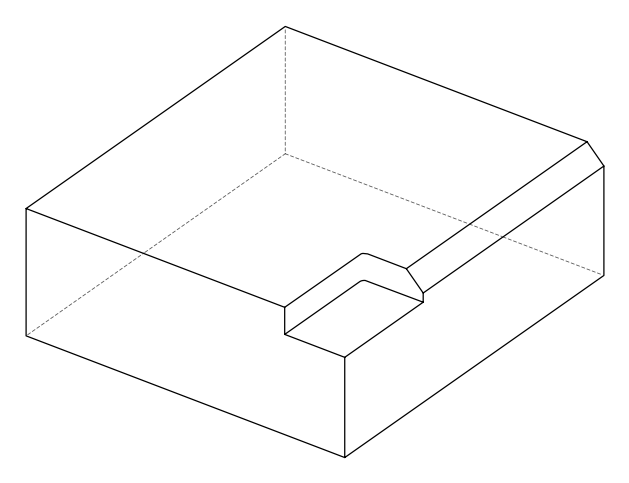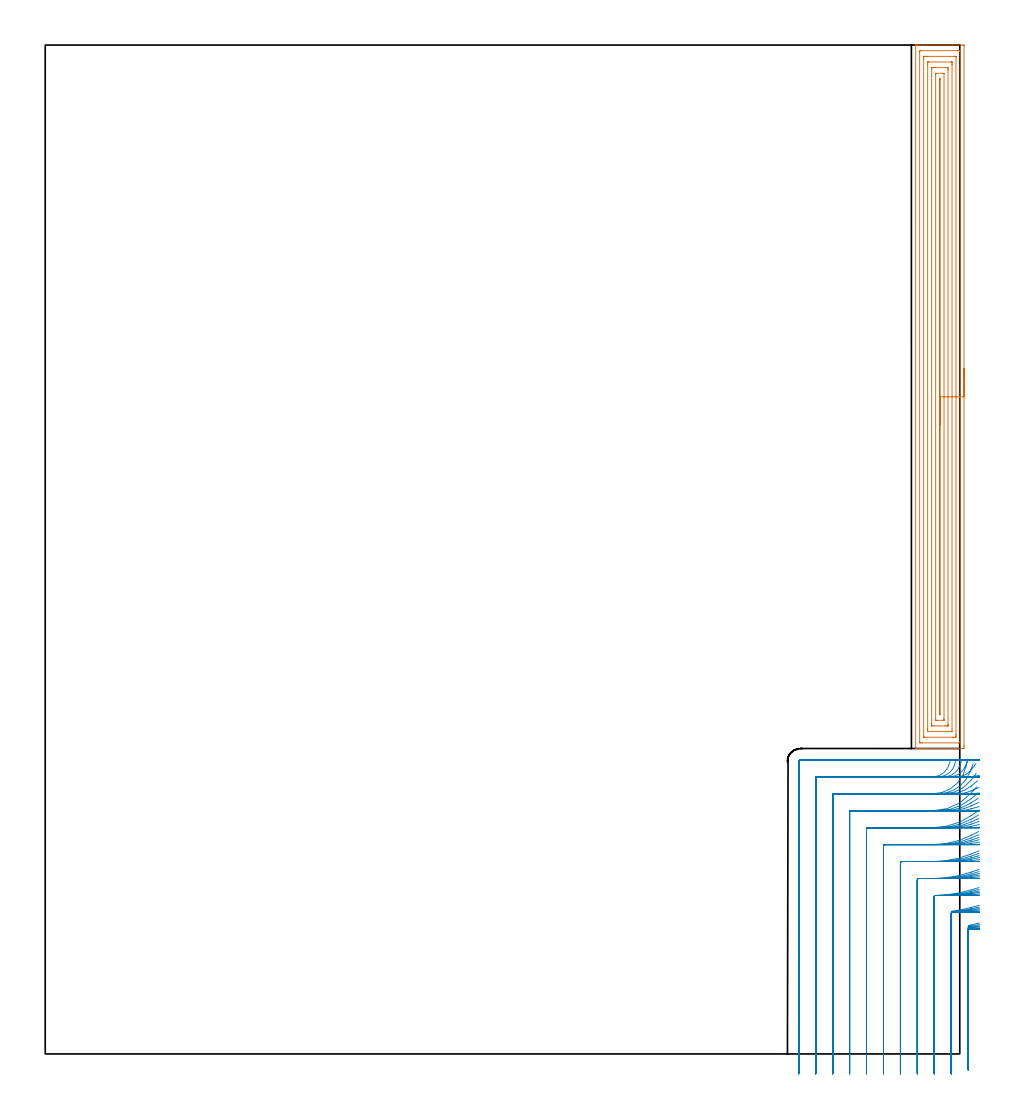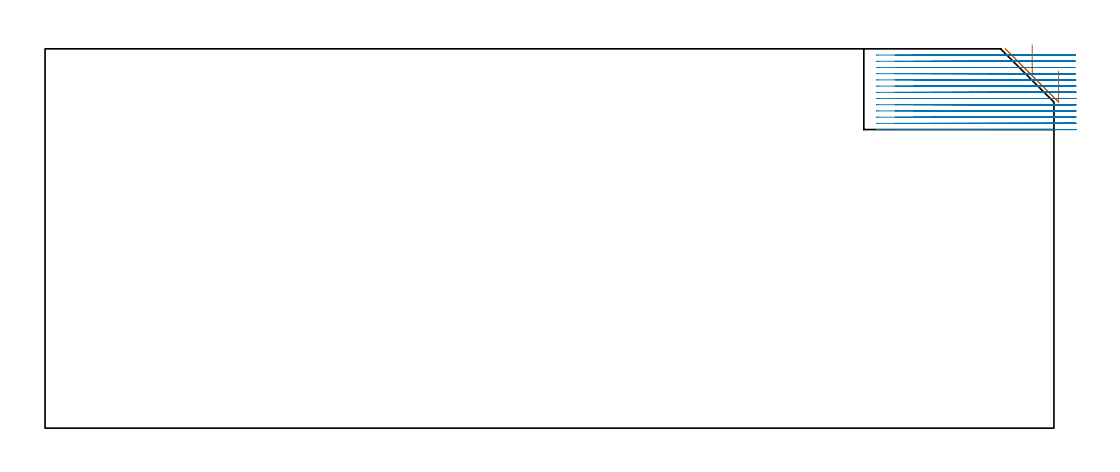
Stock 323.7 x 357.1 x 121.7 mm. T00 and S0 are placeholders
(PLAN: 2 operations, 1 tool changes, 50.5 min)
(1 AREA_MILL | FG_CHAMFER_SURFACE | UGT0205_001 | 14.13 min | 37510 mm3)
(2 MILL_CORNER_NOTCH_RECTANGULAR | CORNER_NOTCH_RECTANGULAR | NXT0201_009 | Follow Part, ap 2, ae 75% | 36.42 min | 169570 mm3)
(TOOL UGT0205_001 | Chamfer Mill 20 x 3 x 45 deg. | D20 FL50 Z2)
(TOOL NXT0201_009 | ENDMILL 8mm [2P460-0800-NA 1630] | D8 FL26 Z6)
(OP 1 AREA_MILL)
G17 G21 G94 G90
T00 M6
G54
G17 G0 G90 X325.2 Y242.6 S1061 M3
G43 Z131.7 H0
Z114.6
G94 G1 Y242.562 Z113.728 F250.
Y242.448 Z112.864
Y242.259 Z112.012
Y241.997 Z111.18
Y241.663 Z110.374
Y241.26 Z109.6
Y240.792 Z108.864
Y240.26 Z108.172
Y239.671 Z107.529
Y239.028 Z106.94
Y238.336 Z106.408
Y237.6 Z105.94
Y236.826 Z105.537
Y236.02 Z105.203
Y235.188 Z104.941
Y234.337 Z104.752
Y233.472 Z104.638
Y232.6 Z104.6
Y109.071
X325.199 Y108.732 Z104.601
X325.194 Y108.182 Z104.604
X325.192 Y108.108 Z104.606
X324.648 Y108.1 Z105.15
X311.318 Z118.477
X309.908 Z119.888
X309.541 Z120.254
X308.806 Z120.994
X308.556 Z121.243
X308.143 Y108.107 Z121.649
X308.103 Y108.11 Z121.688
X308.1 Y108.285 Z121.7
Y356.915
X308.103 Y357.091 Z121.688
X308.144 Y357.1 Z121.647
X308.556 Z121.243
X308.806 Z120.994
X309.541 Z120.254
X310.797 Z119.
X312.207 Z117.589
X324.648 Z105.15
X324.91 Y357.098 Z104.887
X325.192 Y357.09 Z104.606
X325.199 Y356.807 Z104.599
X325.2 Y232.6 Z104.6
X323.786 Z106.014
X323.785 Y110.521 Z106.015
Y110.495
X323.759 Y110.11 Z106.041
X323.287 Y110.101 Z106.513
X310.429 Y110.1 Z119.371
X309.958 Y110.101 Z119.842
X309.541 Y110.11 Z120.259
X309.516 Y110.521 Z120.284
X309.515 Y110.547 Z120.285
Y354.679
Y354.705
X309.541 Y355.09 Z120.259
X310.013 Y355.099 Z119.787
X322.871 Y355.1 Z106.929
X323.342 Y355.099 Z106.458
X323.759 Y355.09 Z106.041
X323.784 Y354.679 Z106.016
X323.785 Y354.653 Z106.015
X323.786 Y232.6 Z106.014
X322.372 Z107.428
X322.371 Y113.204 Z107.429
X322.37 Y112.813 Z107.43
X322.367 Y112.31 Z107.433
X322.365 Y112.123 Z107.435
X322.183 Y112.107 Z107.617
X321.982 Y112.104 Z107.818
X321.301 Y112.1 Z108.499
X321.093 Z108.707
X311.318 Y112.101 Z118.482
X311.11 Y112.105 Z118.69
X310.972 Y112.11 Z118.828
X310.935 Y112.114 Z118.865
X310.933 Y112.132 Z118.867
X310.931 Y112.179 Z118.869
X310.929 Y112.31 Z118.871
Y351.996
X310.93 Y352.387 Z118.87
X310.933 Y352.891 Z118.867
X310.935 Y353.077 Z118.865
X311.117 Y353.093 Z118.683
X311.318 Y353.096 Z118.482
X311.999 Y353.1 Z117.801
X312.207 Z117.593
X321.982 Y353.099 Z107.818
X322.19 Y353.096 Z107.61
X322.328 Y353.09 Z107.472
X322.365 Y353.087 Z107.435
X322.367 Y353.068 Z107.433
X322.369 Y353.021 Z107.431
X322.371 Y352.891 Z107.429
X322.372 Y232.6 Z107.428
X320.957 Z108.843
Y114.993
X320.953 Y114.239 Z108.847
X320.95 Y114.129 Z108.85
X320.947 Y114.11 Z108.853
X320.925 Y114.107 Z108.875
X320.87 Y114.104 Z108.93
X320.648 Y114.101 Z109.152
X312.651 Z117.149
X312.43 Y114.103 Z117.37
X312.376 Y114.107 Z117.424
X312.353 Y114.11 Z117.447
X312.35 Y114.124 Z117.45
X312.348 Y114.199 Z117.452
X312.343 Y114.856 Z117.457
Y114.993
Y350.207
X312.347 Y350.961 Z117.453
X312.35 Y351.071 Z117.45
X312.353 Y351.091 Z117.447
X312.375 Y351.093 Z117.425
X312.43 Y351.096 Z117.37
X312.652 Y351.099 Z117.148
X320.649 Z109.151
X320.87 Y351.097 Z108.93
X320.924 Y351.093 Z108.876
X320.947 Y351.09 Z108.853
X320.95 Y351.076 Z108.85
X320.953 Y351.001 Z108.847
X320.957 Y350.345 Z108.843
Y350.207
Y232.6
X319.543 Z110.257
Y116.553
X319.542 Y116.324 Z110.258
X319.539 Y116.172 Z110.261
X319.536 Y116.121 Z110.264
X319.525 Y116.11 Z110.275
X319.485 Y116.106 Z110.315
X319.316 Y116.102 Z110.484
X319.104 Y116.1 Z110.696
X318.427 Z111.373
X314.661 Z115.139
X313.984 Y116.101 Z115.816
X313.769 Y116.103 Z116.031
X313.761 Y116.111 Z116.039
X313.759 Y116.114 Z116.041
X313.757 Y116.781 Z116.043
Y117.01
Y348.647
X313.758 Y348.876 Z116.042
X313.761 Y349.028 Z116.039
X313.764 Y349.079 Z116.036
X313.775 Y349.09 Z116.025
X313.815 Y349.094 Z115.985
X313.984 Y349.098 Z115.816
X314.196 Y349.1 Z115.604
X314.873 Z114.927
X318.639 Z111.161
X319.316 Y349.099 Z110.484
X319.531 Y349.097 Z110.269
X319.539 Y349.089 Z110.261
X319.541 Y349.086 Z110.259
X319.543 Y348.419 Z110.257
Y348.19
Y232.6
X318.129 Z111.671
Y118.57
X318.127 Y118.273 Z111.673
X318.124 Y118.126 Z111.676
X318.123 Y118.114 Z111.677
X318.112 Y118.11 Z111.688
X318.072 Y118.104 Z111.728
X318.005 Y118.101 Z111.795
X315.761 Y118.1 Z114.039
X315.338 Y118.102 Z114.462
X315.192 Y118.108 Z114.608
X315.18 Y118.11 Z114.62
X315.177 Y118.124 Z114.623
X315.174 Y118.171 Z114.626
X315.172 Y118.269 Z114.628
X315.171 Y346.63 Z114.629
X315.173 Y346.927 Z114.627
X315.176 Y347.074 Z114.624
X315.177 Y347.086 Z114.623
X315.188 Y347.09 Z114.612
X315.228 Y347.096 Z114.572
X315.295 Y347.099 Z114.505
X317.539 Y347.1 Z112.261
X317.962 Y347.098 Z111.838
X318.108 Y347.092 Z111.692
X318.12 Y347.09 Z111.68
X318.123 Y347.076 Z111.677
X318.126 Y347.029 Z111.674
X318.128 Y346.931 Z111.672
X318.129 Y232.6 Z111.671
X316.715 Z113.085
X316.714 Y120.294 Z113.086
X316.712 Y120.229 Z113.088
X316.707 Y120.11 Z113.093
X316.65 Y120.105 Z113.15
X316.614 Y120.106 Z113.186
X316.597 Y120.109 Z113.203
X316.592 Y120.164 Z113.208
X316.587 Y120.294 Z113.213
X316.586 Y120.359 Z113.214
X316.585 Y120.424 Z113.215
X316.586 Y344.906 Z113.214
X316.588 Y344.972 Z113.212
X316.593 Y345.09 Z113.207
X316.65 Y345.095 Z113.15
X316.686 Y345.094 Z113.114
X316.703 Y345.091 Z113.097
X316.708 Y345.036 Z113.092
X316.713 Y344.906 Z113.087
X316.714 Y344.841 Z113.086
X316.715 Y344.776 Z113.085
Y232.6
Y231.728 Z113.123
Y230.864 Z113.237
Y230.012 Z113.426
Y229.18 Z113.688
Y228.374 Z114.022
Y227.6 Z114.425
Y226.864 Z114.894
Y226.172 Z115.425
Y225.529 Z116.014
Y224.94 Z116.657
Y224.409 Z117.35
Y223.94 Z118.085
Y223.537 Z118.859
Y223.203 Z119.665
Y222.941 Z120.497
Y222.752 Z121.349
Y222.638 Z122.214
Y222.6 Z123.085
G0 Z131.7
M5
M2
(OP 2 MILL_CORNER_NOTCH_RECTANGULAR)
G17 G21 G94 G90
T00 M6
G54
G17 G0 G90 X330.622 Y46.335 S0 M3
G43 Z131.7 H1
Z119.708
G94 G1 X327.7 Y45.656 F250.
G2 X327.01 Y45.5 R60. F500.
G3 X326.7 Y45.115 R0.4
G1 Y-2.646
Y-5.646 F250.
G0 Z131.7
X330.604 Y52.589
Z119.708
G1 X327.7 Y51.834
G2 X321.044 Y50.545 R54. F500.
G3 X320.7 Y50.154 R0.4
G1 Y-4.
Y-7. F250.
G0 Z131.7
X330.578 Y58.908
Z119.708
G1 X327.7 Y58.06
G2 X315.088 Y56.11 R48. F500.
G3 X314.7 Y55.714 R0.4
G1 Y-4.
Y-7. F250.
G0 Z131.7
X330.539 Y65.324
Z119.708
G1 X327.7 Y64.355
G2 X314.124 Y62.1 R42. F500.
G1 X309.096
G3 X308.7 Y61.704 R0.4
G1 Y-4.
Y-7. F250.
G0 Z131.7
X330.479 Y71.889
Z119.708
G1 X327.7 Y70.758
G2 X314.124 Y68.1 R36. F500.
G1 X303.096
G3 X302.7 Y67.704 R0.4
G1 Y-4.
Y-7. F250.
G0 Z131.7
X330.375 Y78.705
Z119.708
G1 X327.7 Y77.347
G2 X314.124 Y74.1 R30. F500.
G1 X297.096
G3 X296.7 Y73.704 R0.4
G1 Y-4.
Y-7. F250.
G0 Z131.7
X330.174 Y86.006
Z119.708
G1 X327.7 Y84.309
G2 X314.124 Y80.1 R24. F500.
G1 X291.097
G3 X290.7 Y79.703 R0.4
G1 Y-4.
Y-7. F250.
G0 Z131.7
X329.67 Y94.543
Z119.708
G1 X327.7 Y92.28
G2 X314.124 Y86.1 R18. F500.
G1 X285.097
G3 X284.7 Y85.703 R0.4
G1 Y-4.
Y-7. F250.
G0 Z131.7
X326.49 Y104.41
Z119.708
G1 X325.835 Y101.482
G2 X314.124 Y92.1 R12. F500.
G1 X279.097
G3 X278.7 Y91.703 R0.4
G1 Y-4.
Y-7. F250.
G0 Z131.7
X320.281 Y103.514
Z119.708
G1 X319.781 Y102.1
G2 X314.124 Y98.1 R6. F500.
G1 X273.097
G3 X272.7 Y97.703 R0.4
G1 Y-4.
Y-7. F250.
G0 Z131.7
X317.124 Y104.1
Z119.708
G1 X314.124
X267.3 F500.
G3 X266.7 Y103.5 R0.6
G1 Y-4.
Y-7. F250.
G0 Z131.7
X330.644 Y45.808
Z117.715
G1 X327.7 Y45.229
G2 X327.023 Y45.099 R60. F500.
G3 X326.7 Y44.712 R0.4
G1 Y-2.646
Y-5.646 F250.
G0 Z131.7
X330.63 Y52.
Z117.715
G1 X327.7 Y51.357
G2 X321.059 Y50.327 R54. F500.
G3 X320.7 Y49.933 R0.4
G1 Y-4.
Y-7. F250.
G0 Z131.7
X330.611 Y58.242
Z117.715
G1 X327.7 Y57.519
G2 X316.117 Y56.1 R48. F500.
G1 X315.096
G3 X314.7 Y55.704 R0.4
G1 Y-4.
Y-7. F250.
G0 Z131.7
X330.584 Y64.556
Z117.715
G1 X327.7 Y63.729
G2 X316.117 Y62.1 R42. F500.
G1 X309.096
G3 X308.7 Y61.704 R0.4
G1 Y-4.
Y-7. F250.
G0 Z131.7
X330.54 Y70.98
Z117.715
G1 X327.7 Y70.014
G2 X316.117 Y68.1 R36. F500.
G1 X303.096
G3 X302.7 Y67.704 R0.4
G1 Y-4.
Y-7. F250.
G0 Z131.7
X330.467 Y77.585
Z117.715
G1 X327.7 Y76.426
G2 X316.117 Y74.1 R30. F500.
G1 X297.096
G3 X296.7 Y73.704 R0.4
G1 Y-4.
Y-7. F250.
G0 Z131.7
X330.327 Y84.528
Z117.715
G1 X327.7 Y83.08
G2 X316.117 Y80.1 R24. F500.
G1 X291.097
G3 X290.7 Y79.703 R0.4
G1 Y-4.
Y-7. F250.
G0 Z131.7
X329.996 Y92.252
Z117.715
G1 X327.7 Y90.322
G2 X316.117 Y86.1 R18. F500.
G1 X285.097
G3 X284.7 Y85.703 R0.4
G1 Y-4.
Y-7. F250.
G0 Z131.7
X328.395 Y102.602
Z117.715
G1 X327.32 Y99.801
G2 X316.117 Y92.1 R12. F500.
G1 X279.097
G3 X278.7 Y91.703 R0.4
G1 Y-4.
Y-7. F250.
G0 Z131.7
X322.274 Y103.514
Z117.715
G1 X321.774 Y102.1
G2 X316.117 Y98.1 R6. F500.
G1 X273.097
G3 X272.7 Y97.703 R0.4
G1 Y-4.
Y-7. F250.
G0 Z131.7
X319.117 Y104.1
Z117.715
G1 X316.117
X267.3 F500.
G3 X266.7 Y103.5 R0.6
G1 Y-4.
Y-7. F250.
G0 Z131.7
X330.661 Y45.352
Z115.723
G1 X327.7 Y44.872
G2 X327.036 Y44.768 R60. F500.
G3 X326.7 Y44.378 R0.4
G1 Y-2.646
Y-5.646 F250.
G0 Z131.7
X330.652 Y51.492
Z115.723
G1 X327.7 Y50.959
G2 X321.074 Y50.182 R54. F500.
G3 X320.7 Y49.787 R0.4
G1 Y-4.
Y-7. F250.
G0 Z131.7
X330.639 Y57.668
Z115.723
G1 X327.7 Y57.068
G2 X318.106 Y56.1 R48. F500.
G1 X315.096
G3 X314.7 Y55.704 R0.4
G1 Y-4.
Y-7. F250.
G0 Z131.7
X330.621 Y63.896
Z115.723
G1 X327.7 Y63.21
G2 X318.106 Y62.1 R42. F500.
G1 X309.096
G3 X308.7 Y61.704 R0.4
G1 Y-4.
Y-7. F250.
G0 Z131.7
X330.592 Y70.201
Z115.723
G1 X327.7 Y69.402
G2 X318.106 Y68.1 R36. F500.
G1 X303.096
G3 X302.7 Y67.704 R0.4
G1 Y-4.
Y-7. F250.
G0 Z131.7
X330.542 Y76.635
Z115.723
G1 X327.7 Y75.675
G2 X318.106 Y74.1 R30. F500.
G1 X297.096
G3 X296.7 Y73.704 R0.4
G1 Y-4.
Y-7. F250.
G0 Z131.7
X330.45 Y83.3
Z115.723
G1 X327.7 Y82.101
G2 X318.106 Y80.1 R24. F500.
G1 X291.097
G3 X290.7 Y79.703 R0.4
G1 Y-4.
Y-7. F250.
G0 Z131.7
X330.238 Y90.469
Z115.723
G1 X327.7 Y88.87
G2 X318.106 Y86.1 R18. F500.
G1 X285.097
G3 X284.7 Y85.703 R0.4
G1 Y-4.
Y-7. F250.
G0 Z131.7
X329.502 Y99.29
Z115.723
G1 X327.7 Y96.891
G2 X318.106 Y92.1 R12. F500.
G1 X279.097
G3 X278.7 Y91.703 R0.4
G1 Y-4.
Y-7. F250.
G0 Z131.7
X324.263 Y103.514
Z115.723
G1 X323.763 Y102.1
G2 X318.106 Y98.1 R6. F500.
G1 X273.097
G3 X272.7 Y97.703 R0.4
G1 Y-4.
Y-7. F250.
G0 Z131.7
X321.106 Y104.1
Z115.723
G1 X318.106
X267.3 F500.
G3 X266.7 Y103.5 R0.6
G1 Y-4.
Y-7. F250.
G0 Z131.7
X330.676 Y44.963
Z113.731
G1 X327.7 Y44.583
G2 X327.049 Y44.504 R60. F500.
G3 X326.7 Y44.111 R0.4
G1 Y-2.646
Y-5.646 F250.
G0 Z131.7
X330.67 Y51.059
Z113.731
G1 X327.7 Y50.637
G2 X321.088 Y50.109 R54. F500.
G3 X320.7 Y49.714 R0.4
G1 Y-4.
Y-7. F250.
G0 Z131.7
X330.662 Y57.18
Z113.731
G1 X327.7 Y56.705
G2 X320.102 Y56.1 R48. F500.
G1 X315.096
G3 X314.7 Y55.704 R0.4
G1 Y-4.
Y-7. F250.
G0 Z131.7
X330.651 Y63.336
Z113.731
G1 X327.7 Y62.793
G2 X320.102 Y62.1 R42. F500.
G1 X309.096
G3 X308.7 Y61.704 R0.4
G1 Y-4.
Y-7. F250.
G0 Z131.7
X330.632 Y69.544
Z113.731
G1 X327.7 Y68.911
G2 X320.102 Y68.1 R36. F500.
G1 X303.096
G3 X302.7 Y67.704 R0.4
G1 Y-4.
Y-7. F250.
G0 Z131.7
X330.602 Y75.838
Z113.731
G1 X327.7 Y75.078
G2 X320.102 Y74.1 R30. F500.
G1 X297.096
G3 X296.7 Y73.704 R0.4
G1 Y-4.
Y-7. F250.
G0 Z131.7
X330.546 Y82.284
Z113.731
G1 X327.7 Y81.334
G2 X320.102 Y80.1 R24. F500.
G1 X291.097
G3 X290.7 Y79.703 R0.4
G1 Y-4.
Y-7. F250.
G0 Z131.7
X330.42 Y89.049
Z113.731
G1 X327.7 Y87.782
G2 X320.102 Y86.1 R18. F500.
G1 X285.097
G3 X284.7 Y85.703 R0.4
G1 Y-4.
Y-7. F250.
G0 Z131.7
X330.022 Y96.711
Z113.731
G1 X327.7 Y94.812
G2 X320.102 Y92.1 R12. F500.
G1 X279.097
G3 X278.7 Y91.703 R0.4
G1 Y-4.
Y-7. F250.
G0 Z131.7
X326.804 Y104.395
Z113.731
G1 X325.581 Y101.655
G2 X320.102 Y98.1 R6. F500.
G1 X273.097
G3 X272.7 Y97.703 R0.4
G1 Y-4.
Y-7. F250.
G0 Z131.7
X323.102 Y104.1
Z113.731
G1 X320.102
X267.3 F500.
G3 X266.7 Y103.5 R0.6
G1 Y-4.
Y-7. F250.
G0 Z131.7
X330.69 Y44.535
Z111.738
G1 X327.7 Y44.294
G2 X327.067 Y44.246 R60. F500.
G3 X326.7 Y43.852 R0.4
G1 Y-2.646
Y-5.646 F250.
G0 Z131.7
X330.688 Y50.584
Z111.738
G1 X327.7 Y50.316
G2 X322.878 Y50.1 R54. F500.
G1 X321.096
G3 X320.7 Y49.704 R0.4
G1 Y-4.
Y-7. F250.
G0 Z131.7
X330.685 Y56.644
Z111.738
G1 X327.7 Y56.343
G2 X322.878 Y56.1 R48. F500.
G1 X315.096
G3 X314.7 Y55.704 R0.4
G1 Y-4.
Y-7. F250.
G0 Z131.7
X330.68 Y62.722
Z111.738
G1 X327.7 Y62.378
G2 X322.878 Y62.1 R42. F500.
G1 X309.096
G3 X308.7 Y61.704 R0.4
G1 Y-4.
Y-7. F250.
G0 Z131.7
X330.673 Y68.826
Z111.738
G1 X327.7 Y68.424
G2 X322.878 Y68.1 R36. F500.
G1 X303.096
G3 X302.7 Y67.704 R0.4
G1 Y-4.
Y-7. F250.
G0 Z131.7
X330.661 Y74.972
Z111.738
G1 X327.7 Y74.49
G2 X322.878 Y74.1 R30. F500.
G1 X297.096
G3 X296.7 Y73.704 R0.4
G1 Y-4.
Y-7. F250.
G0 Z131.7
X330.639 Y81.192
Z111.738
G1 X327.7 Y80.589
G2 X322.878 Y80.1 R24. F500.
G1 X291.097
G3 X290.7 Y79.703 R0.4
G1 Y-4.
Y-7. F250.
G0 Z131.7
X330.59 Y87.562
Z111.738
G1 X327.7 Y86.758
G2 X322.878 Y86.1 R18. F500.
G1 X285.097
G3 X284.7 Y85.703 R0.4
G1 Y-4.
Y-7. F250.
G0 Z131.7
X330.447 Y94.317
Z111.738
G1 X327.7 Y93.112
G2 X322.878 Y92.1 R12. F500.
G1 X279.097
G3 X278.7 Y91.703 R0.4
G1 Y-4.
Y-7. F250.
G0 Z131.7
X329.455 Y102.782
Z111.738
G1 X327.612 Y100.415
G2 X322.878 Y98.1 R6. F500.
G1 X273.097
G3 X272.7 Y97.703 R0.4
G1 Y-4.
Y-7. F250.
G0 Z131.7
X325.878 Y104.1
Z111.738
G1 X322.878
X267.3 F500.
G3 X266.7 Y103.5 R0.6
G1 Y-4.
Y-7. F250.
G0 Z131.7
X330.7 Y44.15
Z109.746
G1 X327.7 Y44.106
G2 X327.094 Y44.101 R60. F500.
G3 X326.7 Y43.705 R0.4
G1 Y-2.646
Y-5.646 F250.
G0 Z131.7
X330.7 Y50.155
Z109.746
G1 X327.7 Y50.107
G2 X326.829 Y50.1 R54. F500.
G1 X321.096
G3 X320.7 Y49.704 R0.4
G1 Y-4.
Y-7. F250.
G0 Z131.7
X330.7 Y56.162
Z109.746
G1 X327.7 Y56.108
G2 X326.829 Y56.1 R48. F500.
G1 X315.096
G3 X314.7 Y55.704 R0.4
G1 Y-4.
Y-7. F250.
G0 Z131.7
X330.699 Y62.171
Z109.746
G1 X327.7 Y62.109
G2 X326.829 Y62.1 R42. F500.
G1 X309.096
G3 X308.7 Y61.704 R0.4
G1 Y-4.
Y-7. F250.
G0 Z131.7
X330.699 Y68.183
Z109.746
G1 X327.7 Y68.111
G2 X326.829 Y68.1 R36. F500.
G1 X303.096
G3 X302.7 Y67.704 R0.4
G1 Y-4.
Y-7. F250.
G0 Z131.7
X330.699 Y74.2
Z109.746
G1 X327.7 Y74.113
G2 X326.829 Y74.1 R30. F500.
G1 X297.096
G3 X296.7 Y73.704 R0.4
G1 Y-4.
Y-7. F250.
G0 Z131.7
X330.698 Y80.225
Z109.746
G1 X327.7 Y80.116
G2 X326.829 Y80.1 R24. F500.
G1 X291.097
G3 X290.7 Y79.703 R0.4
G1 Y-4.
Y-7. F250.
G0 Z131.7
X330.696 Y86.266
Z109.746
G1 X327.7 Y86.121
G2 X326.829 Y86.1 R18. F500.
G1 X285.097
G3 X284.7 Y85.703 R0.4
G1 Y-4.
Y-7. F250.
G0 Z131.7
X330.692 Y92.35
Z109.746
G1 X327.7 Y92.132
G2 X326.829 Y92.1 R12. F500.
G1 X279.097
G3 X278.7 Y91.703 R0.4
G1 Y-4.
Y-7. F250.
G0 Z131.7
X330.668 Y98.599
Z109.746
G1 X327.7 Y98.164
G2 X326.829 Y98.1 R6. F500.
G1 X273.097
G3 X272.7 Y97.703 R0.4
G1 Y-4.
Y-7. F250.
G0 Z131.7
X329.829 Y104.1
Z109.746
G1 X326.829
X267.3 F500.
G3 X266.7 Y103.5 R0.6
G1 Y-4.
Y-7. F250.
G0 Z131.7
X330.7 Y44.101
Z107.754
G1 X327.7 Y44.1
X327.095 F500.
G3 X326.7 Y43.705 R0.4
G1 Y-2.646
Y-5.646 F250.
G0 Z131.7
X330.7 Y50.101
Z107.754
G1 X327.7 Y50.1
X327.095 F500.
X321.096
G3 X320.7 Y49.704 R0.4
G1 Y-4.
Y-7. F250.
G0 Z131.7
X330.7 Y56.101
Z107.754
G1 X327.7 Y56.1
X321.096 F500.
X315.096
G3 X314.7 Y55.704 R0.4
G1 Y-4.
Y-7. F250.
G0 Z131.7
X330.7 Y62.102
Z107.754
G1 X327.7 Y62.1
X315.096 F500.
X309.096
G3 X308.7 Y61.704 R0.4
G1 Y-4.
Y-7. F250.
G0 Z131.7
X330.7 Y68.102
Z107.754
G1 X327.7 Y68.1
X309.096 F500.
X303.096
G3 X302.7 Y67.704 R0.4
G1 Y-4.
Y-7. F250.
G0 Z131.7
X330.7 Y74.102
Z107.754
G1 X327.7 Y74.1
X303.096 F500.
X297.096
G3 X296.7 Y73.704 R0.4
G1 Y-4.
Y-7. F250.
G0 Z131.7
X330.7 Y80.103
Z107.754
G1 X327.7 Y80.1
X297.096 F500.
X291.097
G3 X290.7 Y79.703 R0.4
G1 Y-4.
Y-7. F250.
G0 Z131.7
X330.7 Y86.104
Z107.754
G1 X327.7 Y86.1
X291.097 F500.
X285.097
G3 X284.7 Y85.703 R0.4
G1 Y-4.
Y-7. F250.
G0 Z131.7
X330.7 Y92.106
Z107.754
G1 X327.7 Y92.1
X285.097 F500.
X279.097
G3 X278.7 Y91.703 R0.4
G1 Y-4.
Y-7. F250.
G0 Z131.7
X330.7 Y98.112
Z107.754
G1 X327.7 Y98.1
X279.097 F500.
X273.097
G3 X272.7 Y97.703 R0.4
G1 Y-4.
Y-7. F250.
G0 Z131.7
X330.677 Y104.1
Z107.754
G1 X327.677
X267.3 F500.
G3 X266.7 Y103.5 R0.6
G1 Y-4.
Y-7. F250.
G0 Z131.7
X330.7 Y44.1
Z105.761
G1 X327.7
X327.095 F500.
G3 X326.7 Y43.705 R0.4
G1 Y-2.646
Y-5.646 F250.
G0 Z131.7
X330.7 Y50.1
Z105.761
G1 X327.7
X321.096 F500.
G3 X320.7 Y49.704 R0.4
G1 Y-4.
Y-7. F250.
G0 Z131.7
X330.7 Y56.1
Z105.761
G1 X327.7
X315.096 F500.
G3 X314.7 Y55.704 R0.4
G1 Y-4.
Y-7. F250.
G0 Z131.7
X330.7 Y62.1
Z105.761
G1 X327.7
X309.096 F500.
G3 X308.7 Y61.704 R0.4
G1 Y-4.
Y-7. F250.
G0 Z131.7
X330.7 Y68.1
Z105.761
G1 X327.7
X303.096 F500.
G3 X302.7 Y67.704 R0.4
G1 Y-4.
Y-7. F250.
G0 Z131.7
X330.7 Y74.1
Z105.761
G1 X327.7
X297.096 F500.
G3 X296.7 Y73.704 R0.4
G1 Y-4.
Y-7. F250.
G0 Z131.7
X330.7 Y80.1
Z105.761
G1 X327.7
X291.097 F500.
G3 X290.7 Y79.703 R0.4
G1 Y-4.
Y-7. F250.
G0 Z131.7
X330.7 Y86.1
Z105.761
G1 X327.7
X285.097 F500.
G3 X284.7 Y85.703 R0.4
G1 Y-4.
Y-7. F250.
G0 Z131.7
X330.7 Y92.1
Z105.761
G1 X327.7
X279.097 F500.
G3 X278.7 Y91.703 R0.4
G1 Y-4.
Y-7. F250.
G0 Z131.7
X330.7 Y98.1
Z105.761
G1 X327.7
X273.097 F500.
G3 X272.7 Y97.703 R0.4
G1 Y-4.
Y-7. F250.
G0 Z131.7
X330.7 Y104.1
Z105.761
G1 X327.7
X267.3 F500.
G3 X266.7 Y103.5 R0.6
G1 Y-4.
Y-7. F250.
G0 Z131.7
X330.7 Y44.1
Z103.769
G1 X327.7
X327.095 F500.
G3 X326.7 Y43.705 R0.4
G1 Y-2.646
Y-5.646 F250.
G0 Z131.7
X330.7 Y50.1
Z103.769
G1 X327.7
X321.096 F500.
G3 X320.7 Y49.704 R0.4
G1 Y-4.
Y-7. F250.
G0 Z131.7
X330.7 Y56.1
Z103.769
G1 X327.7
X315.096 F500.
G3 X314.7 Y55.704 R0.4
G1 Y-4.
Y-7. F250.
G0 Z131.7
X330.7 Y62.1
Z103.769
G1 X327.7
X309.096 F500.
G3 X308.7 Y61.704 R0.4
G1 Y-4.
Y-7. F250.
G0 Z131.7
X330.7 Y68.1
Z103.769
G1 X327.7
X303.096 F500.
G3 X302.7 Y67.704 R0.4
G1 Y-4.
Y-7. F250.
G0 Z131.7
X330.7 Y74.1
Z103.769
G1 X327.7
X297.096 F500.
G3 X296.7 Y73.704 R0.4
G1 Y-4.
Y-7. F250.
G0 Z131.7
X330.7 Y80.1
Z103.769
G1 X327.7
X291.097 F500.
G3 X290.7 Y79.703 R0.4
G1 Y-4.
Y-7. F250.
G0 Z131.7
X330.7 Y86.1
Z103.769
G1 X327.7
X285.097 F500.
G3 X284.7 Y85.703 R0.4
G1 Y-4.
Y-7. F250.
G0 Z131.7
X330.7 Y92.1
Z103.769
G1 X327.7
X279.097 F500.
G3 X278.7 Y91.703 R0.4
G1 Y-4.
Y-7. F250.
G0 Z131.7
X330.7 Y98.1
Z103.769
G1 X327.7
X273.097 F500.
G3 X272.7 Y97.703 R0.4
G1 Y-4.
Y-7. F250.
G0 Z131.7
X330.7 Y104.1
Z103.769
G1 X327.7
X267.3 F500.
G3 X266.7 Y103.5 R0.6
G1 Y-4.
Y-7. F250.
G0 Z131.7
X330.7 Y44.1
Z101.777
G1 X327.7
X327.095 F500.
G3 X326.7 Y43.705 R0.4
G1 Y-2.646
Y-5.646 F250.
G0 Z131.7
X330.7 Y50.1
Z101.777
G1 X327.7
X321.096 F500.
G3 X320.7 Y49.704 R0.4
G1 Y-4.
Y-7. F250.
G0 Z131.7
X330.7 Y56.1
Z101.777
G1 X327.7
X315.096 F500.
G3 X314.7 Y55.704 R0.4
G1 Y-4.
Y-7. F250.
G0 Z131.7
X330.7 Y62.1
Z101.777
G1 X327.7
X309.096 F500.
G3 X308.7 Y61.704 R0.4
G1 Y-4.
Y-7. F250.
G0 Z131.7
X330.7 Y68.1
Z101.777
G1 X327.7
X303.096 F500.
G3 X302.7 Y67.704 R0.4
G1 Y-4.
Y-7. F250.
G0 Z131.7
X330.7 Y74.1
Z101.777
G1 X327.7
X297.096 F500.
G3 X296.7 Y73.704 R0.4
G1 Y-4.
Y-7. F250.
G0 Z131.7
X330.7 Y80.1
Z101.777
G1 X327.7
X291.097 F500.
G3 X290.7 Y79.703 R0.4
G1 Y-4.
Y-7. F250.
G0 Z131.7
X330.7 Y86.1
Z101.777
G1 X327.7
X285.097 F500.
G3 X284.7 Y85.703 R0.4
G1 Y-4.
Y-7. F250.
G0 Z131.7
X330.7 Y92.1
Z101.777
G1 X327.7
X279.097 F500.
G3 X278.7 Y91.703 R0.4
G1 Y-4.
Y-7. F250.
G0 Z131.7
X330.7 Y98.1
Z101.777
G1 X327.7
X273.097 F500.
G3 X272.7 Y97.703 R0.4
G1 Y-4.
Y-7. F250.
G0 Z131.7
X330.7 Y104.1
Z101.777
G1 X327.7
X267.3 F500.
G3 X266.7 Y103.5 R0.6
G1 Y-4.
Y-7. F250.
G0 Z131.7
X330.7 Y44.1
Z99.785
G1 X327.7
X327.095 F500.
G3 X326.7 Y43.705 R0.4
G1 Y-2.646
Y-5.646 F250.
G0 Z131.7
X330.7 Y50.1
Z99.785
G1 X327.7
X321.096 F500.
G3 X320.7 Y49.704 R0.4
G1 Y-4.
Y-7. F250.
G0 Z131.7
X330.7 Y56.1
Z99.785
G1 X327.7
X315.096 F500.
G3 X314.7 Y55.704 R0.4
G1 Y-4.
Y-7. F250.
G0 Z131.7
X330.7 Y62.1
Z99.785
G1 X327.7
X309.096 F500.
G3 X308.7 Y61.704 R0.4
G1 Y-4.
Y-7. F250.
G0 Z131.7
X330.7 Y68.1
Z99.785
G1 X327.7
X303.096 F500.
G3 X302.7 Y67.704 R0.4
G1 Y-4.
Y-7. F250.
G0 Z131.7
X330.7 Y74.1
Z99.785
G1 X327.7
X297.096 F500.
G3 X296.7 Y73.704 R0.4
G1 Y-4.
Y-7. F250.
G0 Z131.7
X330.7 Y80.1
Z99.785
G1 X327.7
X291.097 F500.
G3 X290.7 Y79.703 R0.4
G1 Y-4.
Y-7. F250.
G0 Z131.7
X330.7 Y86.1
Z99.785
G1 X327.7
X285.097 F500.
G3 X284.7 Y85.703 R0.4
G1 Y-4.
Y-7. F250.
G0 Z131.7
X330.7 Y92.1
Z99.785
G1 X327.7
X279.097 F500.
G3 X278.7 Y91.703 R0.4
G1 Y-4.
Y-7. F250.
G0 Z131.7
X330.7 Y98.1
Z99.785
G1 X327.7
X273.097 F500.
G3 X272.7 Y97.703 R0.4
G1 Y-4.
Y-7. F250.
G0 Z131.7
X330.7 Y104.1
Z99.785
G1 X327.7
X267.3 F500.
G3 X266.7 Y103.5 R0.6
G1 Y-4.
Y-7. F250.
G0 Z131.7
X330.7 Y44.1
Z97.792
G1 X327.7
X327.095 F500.
G3 X326.7 Y43.705 R0.4
G1 Y-2.646
Y-5.646 F250.
G0 Z131.7
X330.7 Y50.1
Z97.792
G1 X327.7
X321.096 F500.
G3 X320.7 Y49.704 R0.4
G1 Y-4.
Y-7. F250.
G0 Z131.7
X330.7 Y56.1
Z97.792
G1 X327.7
X315.096 F500.
G3 X314.7 Y55.704 R0.4
G1 Y-4.
Y-7. F250.
G0 Z131.7
X330.7 Y62.1
Z97.792
G1 X327.7
X309.096 F500.
G3 X308.7 Y61.704 R0.4
G1 Y-4.
Y-7. F250.
G0 Z131.7
X330.7 Y68.1
Z97.792
G1 X327.7
X303.096 F500.
G3 X302.7 Y67.704 R0.4
G1 Y-4.
Y-7. F250.
G0 Z131.7
X330.7 Y74.1
Z97.792
G1 X327.7
X297.096 F500.
G3 X296.7 Y73.704 R0.4
G1 Y-4.
Y-7. F250.
G0 Z131.7
X330.7 Y80.1
Z97.792
G1 X327.7
X291.097 F500.
G3 X290.7 Y79.703 R0.4
G1 Y-4.
Y-7. F250.
G0 Z131.7
X330.7 Y86.1
Z97.792
G1 X327.7
X285.097 F500.
G3 X284.7 Y85.703 R0.4
G1 Y-4.
Y-7. F250.
G0 Z131.7
X330.7 Y92.1
Z97.792
G1 X327.7
X279.097 F500.
G3 X278.7 Y91.703 R0.4
G1 Y-4.
Y-7. F250.
G0 Z131.7
X330.7 Y98.1
Z97.792
G1 X327.7
X273.097 F500.
G3 X272.7 Y97.703 R0.4
G1 Y-4.
Y-7. F250.
G0 Z131.7
X330.7 Y104.1
Z97.792
G1 X327.7
X267.3 F500.
G3 X266.7 Y103.5 R0.6
G1 Y-4.
Y-7. F250.
G0 Z131.7
X330.7 Y44.1
Z95.8
G1 X327.7
X327.095 F500.
G3 X326.7 Y43.705 R0.4
G1 Y-2.646
Y-5.646 F250.
G0 Z131.7
X330.7 Y50.1
Z95.8
G1 X327.7
X321.096 F500.
G3 X320.7 Y49.704 R0.4
G1 Y-4.
Y-7. F250.
G0 Z131.7
X330.7 Y56.1
Z95.8
G1 X327.7
X315.096 F500.
G3 X314.7 Y55.704 R0.4
G1 Y-4.
Y-7. F250.
G0 Z131.7
X330.7 Y62.1
Z95.8
G1 X327.7
X309.096 F500.
G3 X308.7 Y61.704 R0.4
G1 Y-4.
Y-7. F250.
G0 Z131.7
X330.7 Y68.1
Z95.8
G1 X327.7
X303.096 F500.
G3 X302.7 Y67.704 R0.4
G1 Y-4.
Y-7. F250.
G0 Z131.7
X330.7 Y74.1
Z95.8
G1 X327.7
X297.096 F500.
G3 X296.7 Y73.704 R0.4
G1 Y-4.
Y-7. F250.
G0 Z131.7
X330.7 Y80.1
Z95.8
G1 X327.7
X291.097 F500.
G3 X290.7 Y79.703 R0.4
G1 Y-4.
Y-7. F250.
G0 Z131.7
X330.7 Y86.1
Z95.8
G1 X327.7
X285.097 F500.
G3 X284.7 Y85.703 R0.4
G1 Y-4.
Y-7. F250.
G0 Z131.7
X330.7 Y92.1
Z95.8
G1 X327.7
X279.097 F500.
G3 X278.7 Y91.703 R0.4
G1 Y-4.
Y-7. F250.
G0 Z131.7
X330.7 Y98.1
Z95.8
G1 X327.7
X273.097 F500.
G3 X272.7 Y97.703 R0.4
G1 Y-4.
Y-7. F250.
G0 Z131.7
X330.7 Y104.1
Z95.8
G1 X327.7
X267.3 F500.
G3 X266.7 Y103.5 R0.6
G1 Y-4.
Y-7. F250.
G0 Z131.7
M5
M2
